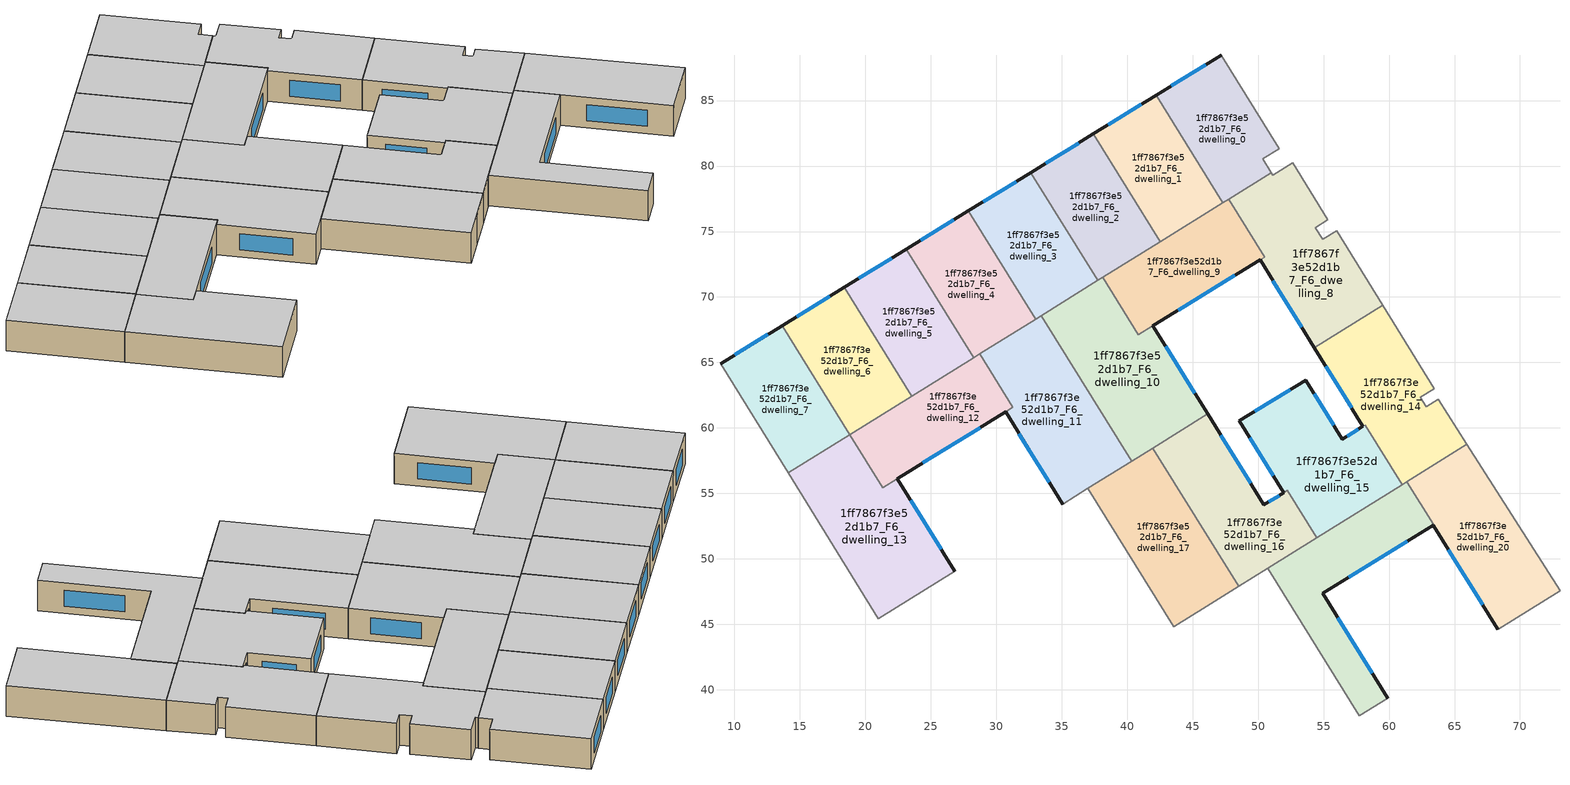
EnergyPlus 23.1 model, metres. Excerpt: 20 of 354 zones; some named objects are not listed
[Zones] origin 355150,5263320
1ff7867f3e52d1b7_F6_dwelling_0
 floor to 1ff7867f3e52d1b7_F5_dwelling_0 (EU_floor_Construction): 47.19,88.45 51.62,81.31 50.37,80.54 51.01,79.5 47.32,77.21 42.22,85.39 z18
 wall outside (EU_wall_Construction): 47.19,88.45 42.22,85.39 z18:21
 wall adiabatic (EU_wall_Construction): 51.01,79.5 50.37,80.54 51.62,81.31 47.19,88.45 z18:21
 wall to 1ff7867f3e52d1b7_F6_dwelling_1 (EU_wall_Construction): 42.22,85.39 47.32,77.21 z18:21
 wall to 1ff7867f3e52d1b7_F6_dwelling_8 (EU_wall_Construction): 47.76,77.48 51.01,79.5 z18:21
 wall to 1ff7867f3e52d1b7_F6_dwelling_9 (EU_wall_Construction): 47.32,77.21 47.76,77.48 z18:21
 window (EU_Window_Construction): 46.02,87.73 43.39,86.11 z18.7:20.3
 ceiling to 1ff7867f3e52d1b7_F7_dwelling_0 (EU_floor_Construction): 51.01,79.5 50.37,80.54 51.62,81.31 47.19,88.45 42.22,85.39 47.32,77.21 z21
1ff7867f3e52d1b7_F6_dwelling_1
 floor to 1ff7867f3e52d1b7_F5_dwelling_1 (EU_floor_Construction): 42.22,85.39 47.32,77.21 42.54,74.24 37.43,82.45 z18
 wall outside (EU_wall_Construction): 42.22,85.39 37.43,82.45 z18:21
 wall to 1ff7867f3e52d1b7_F6_dwelling_2 (EU_wall_Construction): 37.43,82.45 42.54,74.24 z18:21
 wall to 1ff7867f3e52d1b7_F6_dwelling_9 (EU_wall_Construction): 42.54,74.24 47.32,77.21 z18:21
 window (EU_Window_Construction): 41.1,84.7 38.56,83.14 z18.7:20.3
 ceiling to 1ff7867f3e52d1b7_F7_dwelling_1 (EU_floor_Construction): 47.32,77.21 42.22,85.39 37.43,82.45 42.54,74.24 z21
1ff7867f3e52d1b7_F6_dwelling_10
 floor to 1ff7867f3e52d1b7_F5_dwelling_10 (EU_floor_Construction): 41.98,67.81 46.15,61.07 40.35,57.47 33.44,68.58 38.14,71.5 40.86,67.12 z18
 wall outside (EU_wall_Construction): 46.15,61.07 41.98,67.81 z18:21
 wall to 1ff7867f3e52d1b7_F6_dwelling_11 (EU_wall_Construction): 33.44,68.58 40.35,57.47 z18:21
 wall to 1ff7867f3e52d1b7_F6_dwelling_9 (EU_wall_Construction): 41.98,67.81 40.86,67.12 38.14,71.5 z18:21
 wall to 1ff7867f3e52d1b7_F6_dwelling_16 (EU_wall_Construction): 41.96,58.46 46.15,61.07 z18:21
 wall to 1ff7867f3e52d1b7_F6_dwelling_3 (EU_wall_Construction): 37.77,71.27 33.44,68.58 z18:21
 wall to 1ff7867f3e52d1b7_F6_dwelling_17 (EU_wall_Construction): 40.36,57.47 41.96,58.46 z18:21
 wall to 1ff7867f3e52d1b7_F6_dwelling_2 (EU_wall_Construction): 38.14,71.5 37.77,71.27 z18:21
 window (EU_Window_Construction): 45.17,62.65 42.96,66.23 z18.7:20.3
 ceiling to 1ff7867f3e52d1b7_F7_dwelling_10 (EU_floor_Construction): 46.15,61.07 41.98,67.81 40.86,67.12 38.14,71.5 33.44,68.58 40.35,57.47 z21
1ff7867f3e52d1b7_F6_dwelling_11
 floor to 1ff7867f3e52d1b7_F5_dwelling_11 (EU_floor_Construction): 33.44,68.58 40.35,57.47 35.08,54.19 30.72,61.22 31.29,61.57 28.74,65.66 z18
 wall outside (EU_wall_Construction): 30.72,61.22 35.08,54.19 z18:21
 wall to 1ff7867f3e52d1b7_F6_dwelling_12 (EU_wall_Construction): 28.74,65.66 31.29,61.57 30.72,61.22 z18:21
 wall to 1ff7867f3e52d1b7_F6_dwelling_4 (EU_wall_Construction): 33.02,68.32 28.74,65.66 z18:21
 wall to 1ff7867f3e52d1b7_F6_dwelling_17 (EU_wall_Construction): 37.01,55.39 40.35,57.47 z18:21
 wall to 1ff7867f3e52d1b7_F6_dwelling_18 (EU_wall_Construction): 35.08,54.19 37.01,55.39 z18:21
 wall to 1ff7867f3e52d1b7_F6_dwelling_3 (EU_wall_Construction): 33.44,68.58 33.02,68.32 z18:21
 window (EU_Window_Construction): 31.75,59.57 34.06,55.84 z18.7:20.3
 ceiling to 1ff7867f3e52d1b7_F7_dwelling_11 (EU_floor_Construction): 40.35,57.47 33.44,68.58 28.74,65.66 31.29,61.57 30.72,61.22 35.08,54.19 z21
1ff7867f3e52d1b7_F6_dwelling_12
 floor to 1ff7867f3e52d1b7_F5_dwelling_12 (EU_floor_Construction): 28.74,65.66 31.29,61.57 21.33,55.45 18.82,59.49 z18
 wall outside (EU_wall_Construction): 22.45,56.14 30.73,61.22 z18:21
 wall to 1ff7867f3e52d1b7_F6_dwelling_13 (EU_wall_Construction): 18.82,59.49 21.33,55.45 22.45,56.14 z18:21
 wall to 1ff7867f3e52d1b7_F6_dwelling_5 (EU_wall_Construction): 28.28,65.37 23.55,62.43 z18:21
 wall to 1ff7867f3e52d1b7_F6_dwelling_6 (EU_wall_Construction): 23.55,62.43 18.84,59.5 z18:21
 wall to 1ff7867f3e52d1b7_F6_dwelling_4 (EU_wall_Construction): 28.74,65.66 28.28,65.37 z18:21
 wall to 1ff7867f3e52d1b7_F6_dwelling_7 (EU_wall_Construction): 18.84,59.5 18.82,59.49 z18:21
 window (EU_Window_Construction): 24.4,57.33 28.78,60.03 z18.7:20.3
 ceiling to 1ff7867f3e52d1b7_F7_dwelling_12 (EU_floor_Construction): 31.29,61.57 28.74,65.66 18.82,59.49 21.33,55.45 z21
1ff7867f3e52d1b7_F6_dwelling_13
 floor to 1ff7867f3e52d1b7_F5_dwelling_13 (EU_floor_Construction): 22.45,56.14 26.84,49.06 21.02,45.44 14.13,56.57 18.82,59.49 21.33,55.45 z18
 wall outside (EU_wall_Construction): 26.84,49.06 22.45,56.14 z18:21
 wall to 1ff7867f3e52d1b7_F6_dwelling_19 (EU_wall_Construction): 21.02,45.44 26.84,49.06 z18:21
 wall adiabatic (EU_wall_Construction): 14.13,56.57 21.02,45.44 z18:21
 wall to 1ff7867f3e52d1b7_F6_dwelling_7 (EU_wall_Construction): 18.82,59.49 14.13,56.57 z18:21
 window (EU_Window_Construction): 25.81,50.72 23.48,54.48 z18.7:20.3
 ceiling to 1ff7867f3e52d1b7_F7_dwelling_13 (EU_floor_Construction): 26.84,49.06 22.45,56.14 21.33,55.45 18.82,59.49 14.13,56.57 21.02,45.44 z21
1ff7867f3e52d1b7_F6_dwelling_14
 floor to 1ff7867f3e52d1b7_F5_dwelling_14 (EU_floor_Construction): 59.51,69.38 63.46,63.01 62.38,62.33 62.83,61.62 63.75,62.2 65.95,58.74 61.01,55.67 58.17,60.23 58.01,60.13 54.29,66.13 z18
 wall outside (EU_wall_Construction): 54.29,66.13 58.01,60.13 z18:21
 wall adiabatic (EU_wall_Construction): 65.95,58.74 63.75,62.2 62.83,61.62 62.38,62.33 63.46,63.01 59.51,69.38 z18:21
 wall to 1ff7867f3e52d1b7_F6_dwelling_8 (EU_wall_Construction): 59.51,69.38 54.29,66.13 z18:21
 wall to 1ff7867f3e52d1b7_F6_dwelling_20 (EU_wall_Construction): 61.36,55.89 65.95,58.74 z18:21
 wall to 1ff7867f3e52d1b7_F6_dwelling_15 (EU_wall_Construction): 58.17,60.22 61.01,55.67 / 58.01,60.13 58.17,60.23 z18:21
 wall to 1ff7867f3e52d1b7_F6_dwelling_21 (EU_wall_Construction): 61.01,55.67 61.36,55.89 z18:21
 window (EU_Window_Construction): 55.17,64.72 57.14,61.54 z18.7:20.3
 ceiling to 1ff7867f3e52d1b7_F7_dwelling_14 (EU_floor_Construction): 65.95,58.74 63.75,62.2 62.83,61.62 62.38,62.33 63.46,63.01 59.51,69.38 54.29,66.13 58.01,60.13 58.17,60.23 61.01,55.67 z21
1ff7867f3e52d1b7_F6_dwelling_15
 floor to 1ff7867f3e52d1b7_F5_dwelling_15 (EU_floor_Construction): 58.17,60.22 61.01,55.67 54.5,51.62 52.24,55.24 51.96,55.06 48.57,60.54 53.64,63.66 56.43,59.16 58.01,60.13 z18
 wall outside (EU_wall_Construction): 58.01,60.12 56.43,59.16 53.64,63.66 48.57,60.54 51.96,55.06 z18:21
 wall to 1ff7867f3e52d1b7_F6_dwelling_21 (EU_wall_Construction): 54.5,51.62 61.01,55.67 z18:21
 wall to 1ff7867f3e52d1b7_F6_dwelling_16 (EU_wall_Construction): 52.25,55.24 54.5,51.62 / 51.96,55.06 52.24,55.24 z18:21
 window (EU_Window_Construction): 55.77,60.21 54.29,62.6 / 57.63,59.9 56.8,59.38 / 49.36,59.25 51.16,56.35 / 52.45,62.93 49.76,61.27 z18.7:20.3
 ceiling to 1ff7867f3e52d1b7_F7_dwelling_15 (EU_floor_Construction): 61.01,55.67 58.17,60.22 58.01,60.13 56.43,59.16 53.64,63.66 48.57,60.54 51.96,55.06 52.24,55.24 54.5,51.62 z21
1ff7867f3e52d1b7_F6_dwelling_16
 floor to 1ff7867f3e52d1b7_F5_dwelling_16 (EU_floor_Construction): 52.24,55.24 54.5,51.62 48.52,47.91 41.96,58.46 46.15,61.07 50.45,54.13 z18
 wall outside (EU_wall_Construction): 51.96,55.06 50.45,54.13 46.15,61.07 z18:21
 wall to 1ff7867f3e52d1b7_F6_dwelling_17 (EU_wall_Construction): 41.96,58.46 48.52,47.91 z18:21
 wall to 1ff7867f3e52d1b7_F6_dwelling_22 (EU_wall_Construction): 48.52,47.91 50.74,49.28 z18:21
 wall to 1ff7867f3e52d1b7_F6_dwelling_21 (EU_wall_Construction): 50.74,49.28 54.5,51.62 z18:21
 window (EU_Window_Construction): 49.44,55.76 47.16,59.44 / 51.6,54.84 50.8,54.35 z18.7:20.3
 ceiling to 1ff7867f3e52d1b7_F7_dwelling_16 (EU_floor_Construction): 54.5,51.62 52.24,55.24 50.45,54.13 46.15,61.07 41.96,58.46 48.52,47.91 z21
1ff7867f3e52d1b7_F6_dwelling_17
 floor to 1ff7867f3e52d1b7_F5_dwelling_17 (EU_floor_Construction): 41.96,58.46 48.52,47.91 43.58,44.83 37.01,55.39 z18
 wall to 1ff7867f3e52d1b7_F6_dwelling_18 (EU_wall_Construction): 37.01,55.39 43.58,44.83 z18:21
 wall to 1ff7867f3e52d1b7_F6_dwelling_23 (EU_wall_Construction): 43.58,44.83 46.09,46.39 z18:21
 wall to 1ff7867f3e52d1b7_F6_dwelling_22 (EU_wall_Construction): 46.09,46.39 48.52,47.9 z18:21
 ceiling to 1ff7867f3e52d1b7_F7_dwelling_17 (EU_floor_Construction): 48.52,47.91 41.96,58.46 37.01,55.39 43.58,44.83 z21
1ff7867f3e52d1b7_F6_dwelling_2
 floor to 1ff7867f3e52d1b7_F5_dwelling_2 (EU_floor_Construction): 37.43,82.45 42.54,74.24 37.77,71.27 32.66,79.5 z18
 wall outside (EU_wall_Construction): 37.43,82.45 32.66,79.5 z18:21
 wall to 1ff7867f3e52d1b7_F6_dwelling_3 (EU_wall_Construction): 32.66,79.5 37.77,71.27 z18:21
 wall to 1ff7867f3e52d1b7_F6_dwelling_9 (EU_wall_Construction): 38.14,71.5 42.54,74.24 z18:21
 window (EU_Window_Construction): 36.31,81.76 33.78,80.2 z18.7:20.3
 ceiling to 1ff7867f3e52d1b7_F7_dwelling_2 (EU_floor_Construction): 42.54,74.24 37.43,82.45 32.66,79.5 37.77,71.27 z21
1ff7867f3e52d1b7_F6_dwelling_20
 floor to 1ff7867f3e52d1b7_F5_dwelling_20 (EU_floor_Construction): 65.95,58.74 73.05,47.56 68.35,44.64 68.31,44.62 63.38,52.59 63.4,52.61 61.36,55.89 z18
 wall outside (EU_wall_Construction): 63.38,52.59 68.31,44.62 z18:21
 wall adiabatic (EU_wall_Construction): 73.05,47.56 65.95,58.74 z18:21
 wall to 1ff7867f3e52d1b7_F6_dwelling_21 (EU_wall_Construction): 61.36,55.89 63.4,52.61 63.38,52.59 z18:21
 wall to 1ff7867f3e52d1b7_F6_dwelling_26 (EU_wall_Construction): 68.31,44.62 68.35,44.64 73.05,47.56 z18:21
 window (EU_Window_Construction): 64.54,50.72 67.15,46.49 z18.7:20.3
 ceiling to 1ff7867f3e52d1b7_F7_dwelling_20 (EU_floor_Construction): 73.05,47.56 65.95,58.74 61.36,55.89 63.4,52.61 63.38,52.59 68.31,44.62 68.35,44.64 z21
1ff7867f3e52d1b7_F6_dwelling_21
 floor to 1ff7867f3e52d1b7_F5_dwelling_21 (EU_floor_Construction): 61.36,55.89 63.4,52.61 63.37,52.59 54.93,47.39 59.89,39.38 57.73,38.04 50.74,49.28 z18
 wall outside (EU_wall_Construction): 59.89,39.38 54.93,47.39 63.37,52.59 z18:21
 wall to 1ff7867f3e52d1b7_F6_dwelling_22 (EU_wall_Construction): 50.74,49.28 57.73,38.04 z18:21
 wall to 1ff7867f3e52d1b7_F6_dwelling_28 (EU_wall_Construction): 57.73,38.04 59.89,39.38 z18:21
 window (EU_Window_Construction): 56.91,48.61 61.39,51.37 / 58.73,41.26 56.09,45.51 z18.7:20.3
 ceiling to 1ff7867f3e52d1b7_F7_dwelling_21 (EU_floor_Construction): 59.89,39.38 54.93,47.39 63.37,52.59 63.4,52.61 61.36,55.89 50.74,49.28 57.73,38.04 z21
1ff7867f3e52d1b7_F6_dwelling_3
 floor to 1ff7867f3e52d1b7_F5_dwelling_3 (EU_floor_Construction): 32.66,79.5 37.77,71.27 33.02,68.32 27.89,76.57 z18
 wall outside (EU_wall_Construction): 32.66,79.5 27.89,76.57 z18:21
 wall to 1ff7867f3e52d1b7_F6_dwelling_4 (EU_wall_Construction): 27.89,76.57 33.02,68.32 z18:21
 window (EU_Window_Construction): 31.54,78.82 29.01,77.26 z18.7:20.3
 ceiling to 1ff7867f3e52d1b7_F7_dwelling_3 (EU_floor_Construction): 37.77,71.27 32.66,79.5 27.89,76.57 33.02,68.32 z21
1ff7867f3e52d1b7_F6_dwelling_4
 floor to 1ff7867f3e52d1b7_F5_dwelling_4 (EU_floor_Construction): 27.89,76.57 33.02,68.32 28.28,65.37 23.14,73.65 z18
 wall outside (EU_wall_Construction): 27.89,76.57 23.14,73.65 z18:21
 wall to 1ff7867f3e52d1b7_F6_dwelling_5 (EU_wall_Construction): 23.14,73.65 28.28,65.37 z18:21
 window (EU_Window_Construction): 26.77,75.89 24.25,74.33 z18.7:20.3
 ceiling to 1ff7867f3e52d1b7_F7_dwelling_4 (EU_floor_Construction): 33.02,68.32 27.89,76.57 23.14,73.65 28.28,65.37 z21
1ff7867f3e52d1b7_F6_dwelling_5
 floor to 1ff7867f3e52d1b7_F5_dwelling_5 (EU_floor_Construction): 23.14,73.65 28.28,65.37 23.55,62.43 18.4,70.73 z18
 wall outside (EU_wall_Construction): 23.14,73.65 18.4,70.73 z18:21
 wall to 1ff7867f3e52d1b7_F6_dwelling_6 (EU_wall_Construction): 18.4,70.73 23.55,62.43 z18:21
 window (EU_Window_Construction): 22.02,72.96 19.51,71.41 z18.7:20.3
 ceiling to 1ff7867f3e52d1b7_F7_dwelling_5 (EU_floor_Construction): 28.28,65.37 23.14,73.65 18.4,70.73 23.55,62.43 z21
1ff7867f3e52d1b7_F6_dwelling_6
 floor to 1ff7867f3e52d1b7_F5_dwelling_6 (EU_floor_Construction): 18.4,70.73 23.55,62.43 18.84,59.5 13.67,67.82 z18
 wall outside (EU_wall_Construction): 18.4,70.73 13.67,67.82 z18:21
 wall to 1ff7867f3e52d1b7_F6_dwelling_7 (EU_wall_Construction): 13.67,67.82 18.84,59.5 z18:21
 window (EU_Window_Construction): 17.28,70.05 14.78,68.5 z18.7:20.3
 ceiling to 1ff7867f3e52d1b7_F7_dwelling_6 (EU_floor_Construction): 23.55,62.43 18.4,70.73 13.67,67.82 18.84,59.5 z21
1ff7867f3e52d1b7_F6_dwelling_7
 floor to 1ff7867f3e52d1b7_F5_dwelling_7 (EU_floor_Construction): 13.67,67.82 18.84,59.5 14.13,56.57 8.96,64.92 z18
 wall outside (EU_wall_Construction): 13.67,67.82 8.96,64.92 z18:21
 wall adiabatic (EU_wall_Construction): 8.96,64.92 14.13,56.57 z18:21
 window (EU_Window_Construction): 12.56,67.14 10.06,65.6 z18.7:20.3
 ceiling to 1ff7867f3e52d1b7_F7_dwelling_7 (EU_floor_Construction): 18.84,59.5 13.67,67.82 8.96,64.92 14.13,56.57 z21
1ff7867f3e52d1b7_F6_dwelling_8
 floor to 1ff7867f3e52d1b7_F5_dwelling_8 (EU_floor_Construction): 55.33,75.89 54.38,75.3 54.93,74.39 56,75.06 59.51,69.38 54.29,66.13 50.15,72.83 50.51,73.05 47.76,77.48 51.01,79.5 51.14,79.3 52.65,80.23 z18
 wall outside (EU_wall_Construction): 50.15,72.83 54.29,66.13 z18:21
 wall adiabatic (EU_wall_Construction): 59.51,69.38 56,75.06 54.93,74.39 54.38,75.3 55.33,75.89 52.65,80.23 51.14,79.3 51.01,79.5 z18:21
 wall to 1ff7867f3e52d1b7_F6_dwelling_9 (EU_wall_Construction): 47.76,77.48 50.51,73.05 50.15,72.83 z18:21
 window (EU_Window_Construction): 51.12,71.26 53.32,67.71 z18.7:20.3
 ceiling to 1ff7867f3e52d1b7_F7_dwelling_8 (EU_floor_Construction): 59.51,69.38 56,75.06 54.93,74.39 54.38,75.3 55.33,75.89 52.65,80.23 51.14,79.3 51.01,79.5 47.76,77.48 50.51,73.05 50.15,72.83 54.29,66.13 z21
1ff7867f3e52d1b7_F6_dwelling_9
 floor to 1ff7867f3e52d1b7_F5_dwelling_9 (EU_floor_Construction): 47.76,77.48 50.51,73.05 40.86,67.12 38.14,71.5 z18
 wall outside (EU_wall_Construction): 41.98,67.81 50.15,72.83 z18:21
 window (EU_Window_Construction): 43.9,68.99 48.23,71.65 z18.7:20.3
 ceiling to 1ff7867f3e52d1b7_F7_dwelling_9 (EU_floor_Construction): 50.51,73.05 47.76,77.48 38.14,71.5 40.86,67.12 z21
[Building]
EU S2 Campaign: North Axis=0; Terrain=City; Solar Distribution=FullExterior
[Site:Location]
Budapest.Ferenc.Liszt.Intl.AP: Latitude=47.437; Longitude=19.256; Time Zone=1; Elevation=185
[SizingPeriod:WeatherFileDays]
AnnualSizingPeriod: Begin Month=1; Begin Day of Month=1; End Month=12; End Day of Month=31; Day of Week for Start Day=Monday; Use Weather File Daylight Saving Period=No; Use Weather File Rain and Snow Indicators=No
[MATERIAL]
EU_InternalMass_Material: Roughness=MediumRough; Thickness=0.1; Conductivity=1; Density=1800; Specific Heat=900; Thermal Absorptance=0.9; Solar Absorptance=0.7; Visible Absorptance=0.7
[MATERIAL:NOMASS] Roughness=MediumRough; Thermal Absorptance=0.9; Solar Absorptance=0.7; Visible Absorptance=0.7
Name | Thermal Resistance
EU_wall_NoMass | 0.832559
EU_floor_NoMass | 0.872794
[WINDOWMATERIAL:SIMPLEGLAZINGSYSTEM]
EU_Window_SimpleGlazing: UFactor=2.79869; Solar Heat Gain Coefficient=0.75; Visible Transmittance=0.75
[CONSTRUCTION]
EU_wall_Construction: EU_wall_NoMass
EU_floor_Construction: EU_floor_NoMass
EU_Window_Construction: EU_Window_SimpleGlazing
EU_InternalMass_Construction: EU_InternalMass_Material
[ZONE] Type=1; Multiplier=1; Ceiling Height=autocalculate; Floor Area=autocalculate; Part of Total Floor Area=Yes
Name | Volume
1ff7867f3e52d1b7_F6_dwelling_0 | 162.953
1ff7867f3e52d1b7_F6_dwelling_1 | 162.927
1ff7867f3e52d1b7_F6_dwelling_10 | 248.158
1ff7867f3e52d1b7_F6_dwelling_11 | 233.833
1ff7867f3e52d1b7_F6_dwelling_12 | 167.907
1ff7867f3e52d1b7_F6_dwelling_13 | 250.023
1ff7867f3e52d1b7_F6_dwelling_14 | 221.111
1ff7867f3e52d1b7_F6_dwelling_15 | 219.817
1ff7867f3e52d1b7_F6_dwelling_16 | 210.796
1ff7867f3e52d1b7_F6_dwelling_17 | 217.256
1ff7867f3e52d1b7_F6_dwelling_2 | 162.947
1ff7867f3e52d1b7_F6_dwelling_20 | 218.36
1ff7867f3e52d1b7_F6_dwelling_21 | 216.167
1ff7867f3e52d1b7_F6_dwelling_3 | 162.949
1ff7867f3e52d1b7_F6_dwelling_4 | 162.935
1ff7867f3e52d1b7_F6_dwelling_5 | 162.948
1ff7867f3e52d1b7_F6_dwelling_6 | 162.921
1ff7867f3e52d1b7_F6_dwelling_7 | 162.956
1ff7867f3e52d1b7_F6_dwelling_8 | 227.431
1ff7867f3e52d1b7_F6_dwelling_9 | 176.137
[INTERNALMASS] Construction=EU_InternalMass_Construction
Name | Zone or ZoneList | Surface Area
1ff7867f3e52d1b7_F6_dwelling_0_EU_InternalMass | 1ff7867f3e52d1b7_F6_dwelling_0 | 54.3176
1ff7867f3e52d1b7_F6_dwelling_1_EU_InternalMass | 1ff7867f3e52d1b7_F6_dwelling_1 | 54.309
1ff7867f3e52d1b7_F6_dwelling_2_EU_InternalMass | 1ff7867f3e52d1b7_F6_dwelling_2 | 54.3156
1ff7867f3e52d1b7_F6_dwelling_3_EU_InternalMass | 1ff7867f3e52d1b7_F6_dwelling_3 | 54.3164
1ff7867f3e52d1b7_F6_dwelling_4_EU_InternalMass | 1ff7867f3e52d1b7_F6_dwelling_4 | 54.3115
1ff7867f3e52d1b7_F6_dwelling_5_EU_InternalMass | 1ff7867f3e52d1b7_F6_dwelling_5 | 54.3161
1ff7867f3e52d1b7_F6_dwelling_6_EU_InternalMass | 1ff7867f3e52d1b7_F6_dwelling_6 | 54.3068
1ff7867f3e52d1b7_F6_dwelling_7_EU_InternalMass | 1ff7867f3e52d1b7_F6_dwelling_7 | 54.3185
1ff7867f3e52d1b7_F6_dwelling_8_EU_InternalMass | 1ff7867f3e52d1b7_F6_dwelling_8 | 75.8117
1ff7867f3e52d1b7_F6_dwelling_9_EU_InternalMass | 1ff7867f3e52d1b7_F6_dwelling_9 | 58.7085
1ff7867f3e52d1b7_F6_dwelling_10_EU_InternalMass | 1ff7867f3e52d1b7_F6_dwelling_10 | 82.7193
1ff7867f3e52d1b7_F6_dwelling_11_EU_InternalMass | 1ff7867f3e52d1b7_F6_dwelling_11 | 77.9441
1ff7867f3e52d1b7_F6_dwelling_12_EU_InternalMass | 1ff7867f3e52d1b7_F6_dwelling_12 | 55.9651
1ff7867f3e52d1b7_F6_dwelling_13_EU_InternalMass | 1ff7867f3e52d1b7_F6_dwelling_13 | 83.3393
1ff7867f3e52d1b7_F6_dwelling_14_EU_InternalMass | 1ff7867f3e52d1b7_F6_dwelling_14 | 73.7034
1ff7867f3e52d1b7_F6_dwelling_15_EU_InternalMass | 1ff7867f3e52d1b7_F6_dwelling_15 | 73.2719
1ff7867f3e52d1b7_F6_dwelling_16_EU_InternalMass | 1ff7867f3e52d1b7_F6_dwelling_16 | 70.266
1ff7867f3e52d1b7_F6_dwelling_17_EU_InternalMass | 1ff7867f3e52d1b7_F6_dwelling_17 | 72.4188
1ff7867f3e52d1b7_F6_dwelling_20_EU_InternalMass | 1ff7867f3e52d1b7_F6_dwelling_20 | 72.7865
1ff7867f3e52d1b7_F6_dwelling_21_EU_InternalMass | 1ff7867f3e52d1b7_F6_dwelling_21 | 72.0549
[OTHEREQUIPMENT] Fuel Type=Electricity; Design Level Calculation Method=Watts/Area; Power per Zone Floor Area=1; Fraction Latent=0; Fraction Radiant=0; Fraction Lost=0; Carbon Dioxide Generation Rate=0; EndUse Subcategory=EU_Step8_InternalGains
Name | Zone or ZoneList or Space or SpaceList | Schedule
EU_Step8_InternalGain_1ff7867f3e52d1b7_F6_dwelling_0_f000 | 1ff7867f3e52d1b7_F6_dwelling_0 | EU_Step8_GainSchedule_1ff7867f3e52d1b7_F6_dwelling_0_f000
EU_Step8_InternalGain_1ff7867f3e52d1b7_F6_dwelling_1_f000 | 1ff7867f3e52d1b7_F6_dwelling_1 | EU_Step8_GainSchedule_1ff7867f3e52d1b7_F6_dwelling_1_f000
EU_Step8_InternalGain_1ff7867f3e52d1b7_F6_dwelling_2_f000 | 1ff7867f3e52d1b7_F6_dwelling_2 | EU_Step8_GainSchedule_1ff7867f3e52d1b7_F6_dwelling_2_f000
EU_Step8_InternalGain_1ff7867f3e52d1b7_F6_dwelling_3_f000 | 1ff7867f3e52d1b7_F6_dwelling_3 | EU_Step8_GainSchedule_1ff7867f3e52d1b7_F6_dwelling_3_f000
EU_Step8_InternalGain_1ff7867f3e52d1b7_F6_dwelling_4_f000 | 1ff7867f3e52d1b7_F6_dwelling_4 | EU_Step8_GainSchedule_1ff7867f3e52d1b7_F6_dwelling_4_f000
EU_Step8_InternalGain_1ff7867f3e52d1b7_F6_dwelling_5_f000 | 1ff7867f3e52d1b7_F6_dwelling_5 | EU_Step8_GainSchedule_1ff7867f3e52d1b7_F6_dwelling_5_f000
EU_Step8_InternalGain_1ff7867f3e52d1b7_F6_dwelling_6_f000 | 1ff7867f3e52d1b7_F6_dwelling_6 | EU_Step8_GainSchedule_1ff7867f3e52d1b7_F6_dwelling_6_f000
EU_Step8_InternalGain_1ff7867f3e52d1b7_F6_dwelling_7_f000 | 1ff7867f3e52d1b7_F6_dwelling_7 | EU_Step8_GainSchedule_1ff7867f3e52d1b7_F6_dwelling_7_f000
EU_Step8_InternalGain_1ff7867f3e52d1b7_F6_dwelling_8_f000 | 1ff7867f3e52d1b7_F6_dwelling_8 | EU_Step8_GainSchedule_1ff7867f3e52d1b7_F6_dwelling_8_f000
EU_Step8_InternalGain_1ff7867f3e52d1b7_F6_dwelling_9_f000 | 1ff7867f3e52d1b7_F6_dwelling_9 | EU_Step8_GainSchedule_1ff7867f3e52d1b7_F6_dwelling_9_f000
EU_Step8_InternalGain_1ff7867f3e52d1b7_F6_dwelling_10_f000 | 1ff7867f3e52d1b7_F6_dwelling_10 | EU_Step8_GainSchedule_1ff7867f3e52d1b7_F6_dwelling_10_f000
EU_Step8_InternalGain_1ff7867f3e52d1b7_F6_dwelling_11_f000 | 1ff7867f3e52d1b7_F6_dwelling_11 | EU_Step8_GainSchedule_1ff7867f3e52d1b7_F6_dwelling_11_f000
EU_Step8_InternalGain_1ff7867f3e52d1b7_F6_dwelling_12_f000 | 1ff7867f3e52d1b7_F6_dwelling_12 | EU_Step8_GainSchedule_1ff7867f3e52d1b7_F6_dwelling_12_f000
EU_Step8_InternalGain_1ff7867f3e52d1b7_F6_dwelling_13_f000 | 1ff7867f3e52d1b7_F6_dwelling_13 | EU_Step8_GainSchedule_1ff7867f3e52d1b7_F6_dwelling_13_f000
EU_Step8_InternalGain_1ff7867f3e52d1b7_F6_dwelling_14_f000 | 1ff7867f3e52d1b7_F6_dwelling_14 | EU_Step8_GainSchedule_1ff7867f3e52d1b7_F6_dwelling_14_f000
EU_Step8_InternalGain_1ff7867f3e52d1b7_F6_dwelling_15_f000 | 1ff7867f3e52d1b7_F6_dwelling_15 | EU_Step8_GainSchedule_1ff7867f3e52d1b7_F6_dwelling_15_f000
EU_Step8_InternalGain_1ff7867f3e52d1b7_F6_dwelling_16_f000 | 1ff7867f3e52d1b7_F6_dwelling_16 | EU_Step8_GainSchedule_1ff7867f3e52d1b7_F6_dwelling_16_f000
EU_Step8_InternalGain_1ff7867f3e52d1b7_F6_dwelling_17_f000 | 1ff7867f3e52d1b7_F6_dwelling_17 | EU_Step8_GainSchedule_1ff7867f3e52d1b7_F6_dwelling_17_f000
EU_Step8_InternalGain_1ff7867f3e52d1b7_F6_dwelling_20_f000 | 1ff7867f3e52d1b7_F6_dwelling_20 | EU_Step8_GainSchedule_1ff7867f3e52d1b7_F6_dwelling_20_f000
EU_Step8_InternalGain_1ff7867f3e52d1b7_F6_dwelling_21_f000 | 1ff7867f3e52d1b7_F6_dwelling_21 | EU_Step8_GainSchedule_1ff7867f3e52d1b7_F6_dwelling_21_f000
[ZONEVENTILATION:DESIGNFLOWRATE] Schedule=EU_AlwaysOn; Design Flow Rate Calculation Method=AirChanges/Hour; Air Changes per Hour=0.475469; Ventilation Type=Natural; Fan Pressure Rise=0; Fan Total Efficiency=1; Constant Term Coefficient=1; Temperature Term Coefficient=0; Velocity Term Coefficient=0; Velocity Squared Term Coefficient=0; Minimum Indoor Temperature=-100; Maximum Indoor Temperature=100; Delta Temperature=-100; Minimum Outdoor Temperature=-100; Maximum Outdoor Temperature=100; Maximum Wind Speed=40
Name | Zone or ZoneList or Space or SpaceList
EU_ConstantAir_1ff7867f3e52d1b7_F6_dwelling_0 | 1ff7867f3e52d1b7_F6_dwelling_0
EU_ConstantAir_1ff7867f3e52d1b7_F6_dwelling_1 | 1ff7867f3e52d1b7_F6_dwelling_1
EU_ConstantAir_1ff7867f3e52d1b7_F6_dwelling_2 | 1ff7867f3e52d1b7_F6_dwelling_2
EU_ConstantAir_1ff7867f3e52d1b7_F6_dwelling_3 | 1ff7867f3e52d1b7_F6_dwelling_3
EU_ConstantAir_1ff7867f3e52d1b7_F6_dwelling_4 | 1ff7867f3e52d1b7_F6_dwelling_4
EU_ConstantAir_1ff7867f3e52d1b7_F6_dwelling_5 | 1ff7867f3e52d1b7_F6_dwelling_5
EU_ConstantAir_1ff7867f3e52d1b7_F6_dwelling_6 | 1ff7867f3e52d1b7_F6_dwelling_6
EU_ConstantAir_1ff7867f3e52d1b7_F6_dwelling_7 | 1ff7867f3e52d1b7_F6_dwelling_7
EU_ConstantAir_1ff7867f3e52d1b7_F6_dwelling_8 | 1ff7867f3e52d1b7_F6_dwelling_8
EU_ConstantAir_1ff7867f3e52d1b7_F6_dwelling_9 | 1ff7867f3e52d1b7_F6_dwelling_9
EU_ConstantAir_1ff7867f3e52d1b7_F6_dwelling_10 | 1ff7867f3e52d1b7_F6_dwelling_10
EU_ConstantAir_1ff7867f3e52d1b7_F6_dwelling_11 | 1ff7867f3e52d1b7_F6_dwelling_11
EU_ConstantAir_1ff7867f3e52d1b7_F6_dwelling_12 | 1ff7867f3e52d1b7_F6_dwelling_12
EU_ConstantAir_1ff7867f3e52d1b7_F6_dwelling_13 | 1ff7867f3e52d1b7_F6_dwelling_13
EU_ConstantAir_1ff7867f3e52d1b7_F6_dwelling_14 | 1ff7867f3e52d1b7_F6_dwelling_14
EU_ConstantAir_1ff7867f3e52d1b7_F6_dwelling_15 | 1ff7867f3e52d1b7_F6_dwelling_15
EU_ConstantAir_1ff7867f3e52d1b7_F6_dwelling_16 | 1ff7867f3e52d1b7_F6_dwelling_16
EU_ConstantAir_1ff7867f3e52d1b7_F6_dwelling_17 | 1ff7867f3e52d1b7_F6_dwelling_17
EU_ConstantAir_1ff7867f3e52d1b7_F6_dwelling_20 | 1ff7867f3e52d1b7_F6_dwelling_20
EU_ConstantAir_1ff7867f3e52d1b7_F6_dwelling_21 | 1ff7867f3e52d1b7_F6_dwelling_21
[HVACTEMPLATE:ZONE:IDEALLOADSAIRSYSTEM] System Availability Schedule=EU_AlwaysOn; Maximum Heating Supply Air Temperature=50; Minimum Cooling Supply Air Temperature=13; Maximum Heating Supply Air Humidity Ratio=0.0156; Minimum Cooling Supply Air Humidity Ratio=0.0077; Heating Limit=NoLimit; Cooling Limit=NoLimit; Heating Availability Schedule=EU_AlwaysOn; Cooling Availability Schedule=EU_CoolingOff; Dehumidification Control Type=ConstantSensibleHeatRatio; Cooling Sensible Heat Ratio=0.7; Dehumidification Setpoint=60; Humidification Control Type=None; Humidification Setpoint=30; Outdoor Air Method=None; Outdoor Air Flow Rate per Person=0.00944; Outdoor Air Flow Rate per Zone Floor Area=0; Outdoor Air Flow Rate per Zone=0; Demand Controlled Ventilation Type=None; Outdoor Air Economizer Type=NoEconomizer; Heat Recovery Type=None; Sensible Heat Recovery Effectiveness=0.7; Latent Heat Recovery Effectiveness=0.65
Name | Template Thermostat
1ff7867f3e52d1b7_F6_dwelling_0 | EU_HeatOnly_1ff7867f3e52d1b7_F6_dwelling_0
1ff7867f3e52d1b7_F6_dwelling_1 | EU_HeatOnly_1ff7867f3e52d1b7_F6_dwelling_1
1ff7867f3e52d1b7_F6_dwelling_2 | EU_HeatOnly_1ff7867f3e52d1b7_F6_dwelling_2
1ff7867f3e52d1b7_F6_dwelling_3 | EU_HeatOnly_1ff7867f3e52d1b7_F6_dwelling_3
1ff7867f3e52d1b7_F6_dwelling_4 | EU_HeatOnly_1ff7867f3e52d1b7_F6_dwelling_4
1ff7867f3e52d1b7_F6_dwelling_5 | EU_HeatOnly_1ff7867f3e52d1b7_F6_dwelling_5
1ff7867f3e52d1b7_F6_dwelling_6 | EU_HeatOnly_1ff7867f3e52d1b7_F6_dwelling_6
1ff7867f3e52d1b7_F6_dwelling_7 | EU_HeatOnly_1ff7867f3e52d1b7_F6_dwelling_7
1ff7867f3e52d1b7_F6_dwelling_8 | EU_HeatOnly_1ff7867f3e52d1b7_F6_dwelling_8
1ff7867f3e52d1b7_F6_dwelling_9 | EU_HeatOnly_1ff7867f3e52d1b7_F6_dwelling_9
1ff7867f3e52d1b7_F6_dwelling_10 | EU_HeatOnly_1ff7867f3e52d1b7_F6_dwelling_10
1ff7867f3e52d1b7_F6_dwelling_11 | EU_HeatOnly_1ff7867f3e52d1b7_F6_dwelling_11
1ff7867f3e52d1b7_F6_dwelling_12 | EU_HeatOnly_1ff7867f3e52d1b7_F6_dwelling_12
1ff7867f3e52d1b7_F6_dwelling_13 | EU_HeatOnly_1ff7867f3e52d1b7_F6_dwelling_13
1ff7867f3e52d1b7_F6_dwelling_14 | EU_HeatOnly_1ff7867f3e52d1b7_F6_dwelling_14
1ff7867f3e52d1b7_F6_dwelling_15 | EU_HeatOnly_1ff7867f3e52d1b7_F6_dwelling_15
1ff7867f3e52d1b7_F6_dwelling_16 | EU_HeatOnly_1ff7867f3e52d1b7_F6_dwelling_16
1ff7867f3e52d1b7_F6_dwelling_17 | EU_HeatOnly_1ff7867f3e52d1b7_F6_dwelling_17
1ff7867f3e52d1b7_F6_dwelling_20 | EU_HeatOnly_1ff7867f3e52d1b7_F6_dwelling_20
1ff7867f3e52d1b7_F6_dwelling_21 | EU_HeatOnly_1ff7867f3e52d1b7_F6_dwelling_21
[SIZING:ZONE] Zone Cooling Design Supply Air Temperature Input Method=SupplyAirTemperature; Zone Cooling Design Supply Air Temperature=13; Zone Heating Design Supply Air Temperature Input Method=SupplyAirTemperature; Zone Heating Design Supply Air Temperature=50; Zone Cooling Design Supply Air Humidity Ratio=0.008; Zone Heating Design Supply Air Humidity Ratio=0.008; Cooling Design Air Flow Method=DesignDay; Cooling Design Air Flow Rate=0; Cooling Minimum Air Flow per Zone Floor Area=0.000762; Cooling Minimum Air Flow=0; Cooling Minimum Air Flow Fraction=0.2; Heating Design Air Flow Method=DesignDay; Heating Design Air Flow Rate=0; Heating Maximum Air Flow per Zone Floor Area=0.002032; Heating Maximum Air Flow=0.141576; Heating Maximum Air Flow Fraction=0.3; Account for Dedicated Outdoor Air System=No; Dedicated Outdoor Air System Control Strategy=NeutralSupplyAir; Dedicated Outdoor Air Low Setpoint Temperature for Design=autosize; Dedicated Outdoor Air High Setpoint Temperature for Design=autosize; Zone Load Sizing Method=Sensible Load Only No Latent Load; Zone Latent Cooling Design Supply Air Humidity Ratio Input Method=HumidityRatioDifference; Zone Cooling Design Supply Air Humidity Ratio Difference=0.005; Zone Latent Heating Design Supply Air Humidity Ratio Input Method=HumidityRatioDifference; Zone Humidification Design Supply Air Humidity Ratio Difference=0.005
1ff7867f3e52d1b7_F6_dwelling_0; 1ff7867f3e52d1b7_F6_dwelling_1; 1ff7867f3e52d1b7_F6_dwelling_2; 1ff7867f3e52d1b7_F6_dwelling_3; 1ff7867f3e52d1b7_F6_dwelling_4; 1ff7867f3e52d1b7_F6_dwelling_5; 1ff7867f3e52d1b7_F6_dwelling_6; 1ff7867f3e52d1b7_F6_dwelling_7; 1ff7867f3e52d1b7_F6_dwelling_8; 1ff7867f3e52d1b7_F6_dwelling_9; 1ff7867f3e52d1b7_F6_dwelling_10; 1ff7867f3e52d1b7_F6_dwelling_11; 1ff7867f3e52d1b7_F6_dwelling_12; 1ff7867f3e52d1b7_F6_dwelling_13; 1ff7867f3e52d1b7_F6_dwelling_14; 1ff7867f3e52d1b7_F6_dwelling_15; 1ff7867f3e52d1b7_F6_dwelling_16; 1ff7867f3e52d1b7_F6_dwelling_17; 1ff7867f3e52d1b7_F6_dwelling_20; 1ff7867f3e52d1b7_F6_dwelling_21
[SCHEDULE:CONSTANT]
Name | Hourly Value
EU_AlwaysOn | 1
EU_CoolingOff | 0
[SCHEDULE:FILE] Column Number=1; Rows to Skip at Top=0; Number of Hours of Data=8760; Column Separator=Comma; Interpolate to Timestep=No; Minutes per Item=60; Adjust Schedule for Daylight Savings=Yes
Name | File
EU_Step8_GainSchedule_1ff7867f3e52d1b7_F6_dwelling_0_f000 | ../../schedules/1ff7867f3e52d1b7/1ff7867f3e52d1b7_F6_dwelling_0_f000_gain.csv
EU_Step8_GainSchedule_1ff7867f3e52d1b7_F6_dwelling_1_f000 | ../../schedules/1ff7867f3e52d1b7/1ff7867f3e52d1b7_F6_dwelling_1_f000_gain.csv
EU_Step8_GainSchedule_1ff7867f3e52d1b7_F6_dwelling_2_f000 | ../../schedules/1ff7867f3e52d1b7/1ff7867f3e52d1b7_F6_dwelling_2_f000_gain.csv
EU_Step8_GainSchedule_1ff7867f3e52d1b7_F6_dwelling_3_f000 | ../../schedules/1ff7867f3e52d1b7/1ff7867f3e52d1b7_F6_dwelling_3_f000_gain.csv
EU_Step8_GainSchedule_1ff7867f3e52d1b7_F6_dwelling_4_f000 | ../../schedules/1ff7867f3e52d1b7/1ff7867f3e52d1b7_F6_dwelling_4_f000_gain.csv
EU_Step8_GainSchedule_1ff7867f3e52d1b7_F6_dwelling_5_f000 | ../../schedules/1ff7867f3e52d1b7/1ff7867f3e52d1b7_F6_dwelling_5_f000_gain.csv
EU_Step8_GainSchedule_1ff7867f3e52d1b7_F6_dwelling_6_f000 | ../../schedules/1ff7867f3e52d1b7/1ff7867f3e52d1b7_F6_dwelling_6_f000_gain.csv
EU_Step8_GainSchedule_1ff7867f3e52d1b7_F6_dwelling_7_f000 | ../../schedules/1ff7867f3e52d1b7/1ff7867f3e52d1b7_F6_dwelling_7_f000_gain.csv
EU_Step8_GainSchedule_1ff7867f3e52d1b7_F6_dwelling_8_f000 | ../../schedules/1ff7867f3e52d1b7/1ff7867f3e52d1b7_F6_dwelling_8_f000_gain.csv
EU_Step8_GainSchedule_1ff7867f3e52d1b7_F6_dwelling_9_f000 | ../../schedules/1ff7867f3e52d1b7/1ff7867f3e52d1b7_F6_dwelling_9_f000_gain.csv
EU_Step8_GainSchedule_1ff7867f3e52d1b7_F6_dwelling_10_f000 | ../../schedules/1ff7867f3e52d1b7/1ff7867f3e52d1b7_F6_dwelling_10_f000_gain.csv
EU_Step8_GainSchedule_1ff7867f3e52d1b7_F6_dwelling_11_f000 | ../../schedules/1ff7867f3e52d1b7/1ff7867f3e52d1b7_F6_dwelling_11_f000_gain.csv
EU_Step8_GainSchedule_1ff7867f3e52d1b7_F6_dwelling_12_f000 | ../../schedules/1ff7867f3e52d1b7/1ff7867f3e52d1b7_F6_dwelling_12_f000_gain.csv
EU_Step8_GainSchedule_1ff7867f3e52d1b7_F6_dwelling_13_f000 | ../../schedules/1ff7867f3e52d1b7/1ff7867f3e52d1b7_F6_dwelling_13_f000_gain.csv
EU_Step8_GainSchedule_1ff7867f3e52d1b7_F6_dwelling_14_f000 | ../../schedules/1ff7867f3e52d1b7/1ff7867f3e52d1b7_F6_dwelling_14_f000_gain.csv
EU_Step8_GainSchedule_1ff7867f3e52d1b7_F6_dwelling_15_f000 | ../../schedules/1ff7867f3e52d1b7/1ff7867f3e52d1b7_F6_dwelling_15_f000_gain.csv
EU_Step8_GainSchedule_1ff7867f3e52d1b7_F6_dwelling_16_f000 | ../../schedules/1ff7867f3e52d1b7/1ff7867f3e52d1b7_F6_dwelling_16_f000_gain.csv
EU_Step8_GainSchedule_1ff7867f3e52d1b7_F6_dwelling_17_f000 | ../../schedules/1ff7867f3e52d1b7/1ff7867f3e52d1b7_F6_dwelling_17_f000_gain.csv
EU_Step8_GainSchedule_1ff7867f3e52d1b7_F6_dwelling_20_f000 | ../../schedules/1ff7867f3e52d1b7/1ff7867f3e52d1b7_F6_dwelling_20_f000_gain.csv
EU_Step8_GainSchedule_1ff7867f3e52d1b7_F6_dwelling_21_f000 | ../../schedules/1ff7867f3e52d1b7/1ff7867f3e52d1b7_F6_dwelling_21_f000_gain.csv
